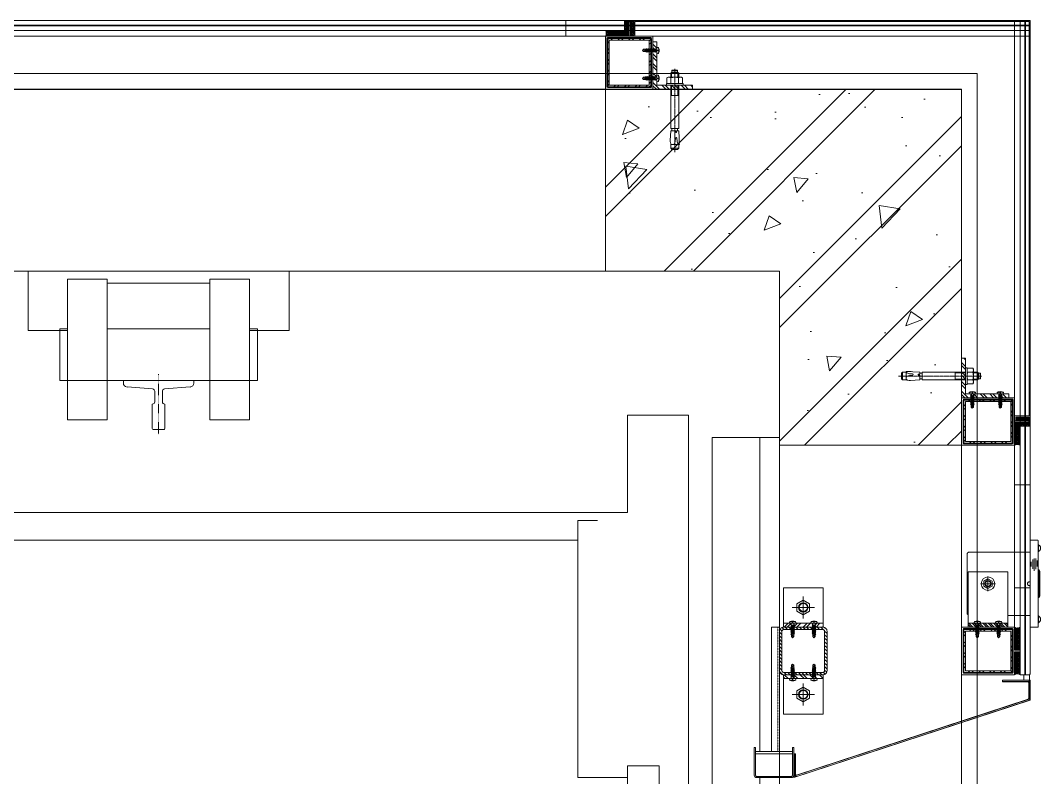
# Model space of a CAD drawing. Header units: millimetres. Extents: x -200069 to 184689, y -19972 to 101699.
# Drawn here: x 140 to 1430, y 860 to 1817 of the extents above; entities that cross this region are included whole.
import ezdxf
from ezdxf.xclip import XClip

# ---------------------------------------------------------------- set-up
doc = ezdxf.new("R2010")
doc.units = ezdxf.units.MM
doc.header["$XCLIPFRAME"] = 0
doc.linetypes.add('XREF_EL$0$CENTER', pattern=[2, 1.25, -0.25, 0.25, -0.25])
doc.linetypes.add('XREF_EL$0$HIDDEN', pattern=[0.375, 0.25, -0.125])
for name, color, linetype, lineweight in [('ARC-LIFT', 2, 'Continuous', 0), ('ARC-LIFT HATCH', 8, 'Continuous', 0), ('ARC_CON-CUT', 130, 'Continuous', 20), ('ARC_HATCH 1', 8, 'Continuous', 0), ('X-45-STST-PL-PF$0$ARC_FLOOR', 2, 'Continuous', 5), ('XREF_EL$0$_TU-Arch', 8, 'Continuous', 13), ('XREF_EL$0$_TU-ELE-Center', 2, 'XREF_EL$0$CENTER', 13), ('XREF_EL$0$_TU-ELE-Thick', 127, 'Continuous', 13)]:
    doc.layers.add(name, color=color, linetype=linetype, lineweight=lineweight)
doc.layers.add('XREF_EL$0$_TU-000-TEMP', color=6, linetype='Continuous', lineweight=13, plot=False)
pattern_1 = [(45, (35155.0874, 36486.9026), (-1.122532015, 1.122532015), []), (135, (35155.0874, 36486.9026), (-1.122532015, -1.122532015), [])]

# ---------------------------------------------------------------- blocks, each defined once
blk = doc.blocks.new('XREF_EL$0$T89-B')
for p, q in [((0, 44.5), (0, -44.5)), ((3.4, 44.5), (0, 44.5)), ((10.8, 7.5), (8.3, 39.9)), ((27, 4.8), (13.8, 4.8)), ((30, 8), (30, 7.8)), ((61, 8), (30, 8)), ((62, 7), (62, -7)), ((10.8, -7.5), (8.3, -39.9)), ((27, -4.8), (13.8, -4.8)), ((30, -7.8), (30, -8)), ((61, -8), (30, -8)), ((3.4, -44.5), (0, -44.5))]:
    blk.add_line(p, q)
for centre, radius, start, end in [((3.4, 39.5), 5, 4.316, 90), ((13.8, 7.8), 3, 184.316, 270), ((27, 7.8), 3, 270, 0), ((61, 7), 1, 0, 90), ((13.8, -7.8), 3, 90, 175.684), ((27, -7.8), 3, 0, 90), ((61, -7), 1, 270, 0), ((3.4, -39.5), 5, 270, 355.684)]:
    blk.add_arc(centre, radius, start, end)
at = {"layer": 'XREF_EL$0$_TU-ELE-Center', "ltscale": 0.1}
blk.add_line((67.9, 0), (-7.7, 0), dxfattribs=at)
blk = doc.blocks.new('XREF_EL$0$TU-Arch-HW_003.A')
at = {"linetype": 'ByBlock'}
h = blk.add_hatch(dxfattribs=at)
h.set_pattern_fill('ANSI32', color=0, scale=0.9, style=0)
h.set_pattern_definition([(135, (-9077.541, -4404.778), (6.061673, 6.061673), []), (135, (-9081.582, -4404.778), (6.061673, 6.061673), [])])
h.paths.add_polyline_path([(-5, -25), (-5, 25), (0, 25), (0, -25)])
at = {"color": 0, "linetype": 'ByBlock'}
for p, q in [((-25, -14), (-25, 14)), ((-7.4, 14.8), (-6.8, 16.3)), ((-6.1, 13.8), (-7.2, 14.3)), ((-6.1, 13.3), (-7.2, 12.8)), ((-6.4, 17.5), (-6.1, 17.5)), ((-5, 10.7), (-5, 16.4)), ((-3.3, 15.2), (-4.1, 15.2)), ((-3.1, 11.3), (-2.6, 15.8)), ((-2.6, 15.8), (-2.9, 15.4)), ((-2.6, 15.8), (-2, 15)), ((-2.6, 12.1), (-2, 15)), ((-2.1, 12.1), (-1.5, 15)), ((-1.5, 15), (-2, 15)), ((-0.9, 15.8), (-1.5, 15)), ((-1.5, 11.3), (-0.9, 15.8)), ((-0.9, 15.8), (-0.4, 15)), ((-0.9, 12.1), (-0.4, 15)), ((0.1, 15), (-0.4, 15)), ((-0.4, 12.1), (0.1, 15)), ((0.7, 15.8), (0.1, 15)), ((0.1, 11.3), (0.7, 15.8)), ((0.7, 15.8), (1.3, 15)), ((0.7, 12.1), (1.3, 15)), ((1.2, 12.1), (1.8, 15)), ((1.8, 15), (1.3, 15)), ((2.3, 15.8), (1.8, 15)), ((1.8, 11.3), (2.3, 15.8)), ((2.3, 15.8), (2.9, 15)), ((2.4, 12.1), (2.9, 15)), ((2.8, 12.1), (3.4, 15)), ((3.4, 15), (2.9, 15)), ((4, 15.8), (3.4, 15)), ((3.4, 11.3), (4, 15.8)), ((4, 15.8), (4.6, 15)), ((4, 12.1), (4.6, 15)), ((4.4, 12.1), (4.9, 15)), ((4.9, 15), (4.6, 15)), ((5.5, 15.8), (4.9, 15)), ((5.5, 15.8), (4.9, 15)), ((5, 11.3), (5.5, 15.8)), ((5, 11.3), (5.5, 15.8)), ((5.5, 15.8), (6.1, 15)), ((5.5, 15.8), (6.1, 15)), ((5.6, 12.1), (6.1, 15)), ((5.6, 12.1), (6.1, 15)), ((6, 12.1), (6.6, 15)), ((6, 12.1), (6.6, 15)), ((6.6, 15), (6.1, 15)), ((6.6, 15), (6.1, 15)), ((7.2, 15.8), (6.6, 15)), ((6.6, 11.3), (7.2, 15.8)), ((7.2, 15.8), (7.7, 15)), ((7.2, 12.1), (7.7, 15)), ((8.2, 15), (7.7, 15)), ((7.7, 12.1), (8.2, 15)), ((8.8, 15.8), (8.2, 15)), ((8.3, 11.3), (8.8, 15.8)), ((8.8, 15.8), (9.4, 15)), ((8.8, 12.1), (9.4, 15)), ((11.9, 15), (9.4, 15)), ((13.3, 13.5), (11.9, 15)), ((13.3, 13.5), (11.9, 12.1)), ((-7.4, 12.3), (-6.8, 10.7)), ((-6.6, 9.6), (-6.4, 9.6)), ((-6.1, 9.6), (-6.4, 9.6)), ((-3.8, 11.9), (-4.1, 11.9)), ((-3.1, 11.3), (-3.4, 11.7)), ((-3.1, 11.3), (-2.6, 12.1)), ((-2.1, 12.1), (-2.6, 12.1)), ((-1.5, 11.3), (-2.1, 12.1)), ((-1.5, 11.3), (-0.9, 12.1)), ((-0.4, 12.1), (-0.9, 12.1)), ((0.1, 11.3), (-0.4, 12.1)), ((0.1, 11.3), (0.7, 12.1)), ((1.2, 12.1), (0.7, 12.1)), ((1.8, 11.3), (1.2, 12.1)), ((1.8, 11.3), (2.4, 12.1)), ((2.8, 12.1), (2.4, 12.1)), ((3.4, 11.3), (2.8, 12.1)), ((3.4, 11.3), (4, 12.1)), ((4.4, 12.1), (4, 12.1)), ((5, 11.3), (4.4, 12.1)), ((5, 11.3), (5.6, 12.1)), ((5, 11.3), (5.6, 12.1)), ((6, 12.1), (5.6, 12.1)), ((6, 12.1), (5.6, 12.1)), ((6.6, 11.3), (6, 12.1)), ((6.6, 11.3), (6, 12.1)), ((6.6, 11.3), (7.2, 12.1)), ((7.7, 12.1), (7.2, 12.1)), ((8.3, 11.3), (7.7, 12.1)), ((8.3, 11.3), (8.8, 12.1)), ((11.9, 12.1), (8.8, 12.1)), ((10, 12.1), (9.3, 12.1)), ((-39, 0), (-11, 0)), ((-7.4, -12.3), (-6.8, -10.7)), ((-6.1, -13.3), (-7.2, -12.8)), ((-6.6, -9.6), (-6.4, -9.6)), ((-6.1, -9.6), (-6.4, -9.6)), ((-5, -10.7), (-5, -16.4)), ((-3.8, -11.9), (-4.1, -11.9)), ((-3.1, -11.3), (-3.4, -11.7)), ((-3.1, -11.3), (-2.6, -12.1)), ((-3.1, -11.3), (-2.6, -15.8)), ((-2.1, -12.1), (-2.6, -12.1)), ((-2.6, -12.1), (-2, -15)), ((-1.5, -11.3), (-2.1, -12.1)), ((-2.1, -12.1), (-1.5, -15)), ((-1.5, -11.3), (-0.9, -12.1)), ((-1.5, -11.3), (-0.9, -15.8)), ((-0.4, -12.1), (-0.9, -12.1)), ((-0.9, -12.1), (-0.4, -15)), ((0.1, -11.3), (-0.4, -12.1)), ((-0.4, -12.1), (0.1, -15)), ((0.1, -11.3), (0.7, -12.1)), ((0.1, -11.3), (0.7, -15.8)), ((1.2, -12.1), (0.7, -12.1)), ((0.7, -12.1), (1.3, -15)), ((1.8, -11.3), (1.2, -12.1)), ((1.2, -12.1), (1.8, -15)), ((1.8, -11.3), (2.4, -12.1)), ((1.8, -11.3), (2.3, -15.8)), ((2.8, -12.1), (2.4, -12.1)), ((2.4, -12.1), (2.9, -15)), ((3.4, -11.3), (2.8, -12.1)), ((2.8, -12.1), (3.4, -15)), ((3.4, -11.3), (4, -12.1)), ((3.4, -11.3), (4, -15.8)), ((4.4, -12.1), (4, -12.1)), ((4, -12.1), (4.6, -15)), ((5, -11.3), (4.4, -12.1)), ((4.4, -12.1), (4.9, -15)), ((5, -11.3), (5.6, -12.1)), ((5, -11.3), (5.5, -15.8)), ((5, -11.3), (5.6, -12.1)), ((5, -11.3), (5.5, -15.8)), ((6, -12.1), (5.6, -12.1)), ((5.6, -12.1), (6.1, -15)), ((6, -12.1), (5.6, -12.1)), ((5.6, -12.1), (6.1, -15)), ((6.6, -11.3), (6, -12.1)), ((6.6, -11.3), (6, -12.1)), ((6, -12.1), (6.6, -15)), ((6, -12.1), (6.6, -15)), ((6.6, -11.3), (7.2, -12.1)), ((6.6, -11.3), (7.2, -15.8)), ((7.7, -12.1), (7.2, -12.1)), ((7.2, -12.1), (7.7, -15)), ((8.3, -11.3), (7.7, -12.1)), ((7.7, -12.1), (8.2, -15)), ((8.3, -11.3), (8.8, -12.1)), ((8.3, -11.3), (8.8, -15.8)), ((11.9, -12.1), (8.8, -12.1)), ((8.8, -12.1), (9.4, -15)), ((10, -12.1), (9.3, -12.1)), ((13.3, -13.5), (11.9, -12.1)), ((-7.4, -14.8), (-6.8, -16.3)), ((-6.1, -13.8), (-7.2, -14.3)), ((-6.4, -17.5), (-6.1, -17.5)), ((-3.3, -15.2), (-4.1, -15.2)), ((-2.6, -15.8), (-2.9, -15.4)), ((-2.6, -15.8), (-2, -15)), ((-1.5, -15), (-2, -15)), ((-0.9, -15.8), (-1.5, -15)), ((-0.9, -15.8), (-0.4, -15)), ((0.1, -15), (-0.4, -15)), ((0.7, -15.8), (0.1, -15)), ((0.7, -15.8), (1.3, -15)), ((1.8, -15), (1.3, -15)), ((2.3, -15.8), (1.8, -15)), ((2.3, -15.8), (2.9, -15)), ((3.4, -15), (2.9, -15)), ((4, -15.8), (3.4, -15)), ((4, -15.8), (4.6, -15)), ((4.9, -15), (4.6, -15)), ((5.5, -15.8), (4.9, -15)), ((5.5, -15.8), (4.9, -15)), ((5.5, -15.8), (6.1, -15)), ((5.5, -15.8), (6.1, -15)), ((6.6, -15), (6.1, -15)), ((6.6, -15), (6.1, -15)), ((7.2, -15.8), (6.6, -15)), ((7.2, -15.8), (7.7, -15)), ((8.2, -15), (7.7, -15)), ((8.8, -15.8), (8.2, -15)), ((8.8, -15.8), (9.4, -15)), ((11.9, -15), (9.4, -15)), ((13.3, -13.5), (11.9, -15))]:
    blk.add_line(p, q, dxfattribs=at)
for points in [[(0, -25), (-50, -25), (-50, 25), (0, 25)], [(-5, -25), (-5, 25), (0, 25), (0, -25)], [(-34.2, 0), (-29.6, 8), (-20.4, 8), (-15.8, 0), (-20.4, -8), (-29.6, -8)]]:
    blk.add_lwpolyline(points, close=True, dxfattribs=at)
for radius in [6, 5.14]:
    blk.add_circle((-25, 0), radius, dxfattribs=at)
for centre, radius, start, end in [((-7.1, 14.6), 0.337, 158.9175, 243.9855), ((-7.2, 16.3), 0.363, 356.5132, 103.05), ((-6.4, 16.9), 0.561, 90, 106.587), ((-6.1, 16.4), 1.12, 0, 90), ((-6.4, 13.5), 0.403, 322.9161, 36.7284), ((-4.2, 16.1), 0.912, 203.499, 272.4902), ((-3.3, 15.7), 0.547, 270, 324.5992), ((10.8, 14.2), 0.871, 113.4157, 200.4826), ((20.4, 23.5), 14.2, 222.5931, 233.1113), ((25.6, 42.1), 31.1, 240.737, 246.6499), ((-7.1, 12.5), 0.337, 116.1725, 199.8557), ((-7.2, 10.8), 0.363, 256.95, 352.2911), ((-6.1, 10.7), 1.12, 270, 0), ((-4.2, 11), 0.912, 87.5098, 156.501), ((-3.8, 11.4), 0.547, 35.4008, 90), ((-7.1, -12.5), 0.337, 160.1443, 243.8275), ((-7.2, -10.8), 0.363, 7.7089, 103.05), ((-6.1, -10.7), 1.12, 0, 90), ((-4.2, -11), 0.912, 203.499, 272.4902), ((-3.8, -11.4), 0.547, 270, 324.5992), ((20.4, -23.5), 14.2, 126.8887, 137.4069), ((-7.1, -14.6), 0.337, 116.0145, 201.0825), ((-7.2, -16.3), 0.363, 256.95, 3.4868), ((-6.4, -16.9), 0.561, 253.413, 270), ((-6.4, -13.5), 0.403, 323.2716, 37.0839), ((-6.1, -16.4), 1.12, 270, 0), ((-4.2, -16.1), 0.912, 87.5098, 156.501), ((-3.3, -15.7), 0.547, 35.4008, 90), ((10.8, -14.2), 0.871, 159.5174, 246.5843), ((25.6, -42.1), 31.1, 113.3501, 119.263)]:
    blk.add_arc(centre, radius, start, end, dxfattribs=at)
blk.add_ellipse((-6.4, 13.5), major_axis=(0, 3.93), ratio=0.357013, start_param=0.112353, end_param=3.02924, dxfattribs=at)
at = {"color": 0, "linetype": 'ByBlock', "extrusion": (0, 0, -1)}
blk.add_ellipse((-6.4, -13.5), major_axis=(0, 3.93), ratio=0.357013, start_param=3.253945, end_param=6.170833, dxfattribs=at)
blk = doc.blocks.new('XREF_EL$0$_TU_ELV_Hall-Button_Top-View')
for p, q in [((-55, 9), (-55, 0)), ((-55, 0), (55, 0)), ((54, 10), (-54, 10)), ((-40, 0), (-40, -76.9)), ((40, 0), (40, -76.9)), ((55, 0), (55, 9)), ((-36.9, -80), (36.9, -80))]:
    blk.add_line(p, q)
for centre, radius, start, end in [((-54, 9), 1, 90, 180), ((54, 9), 1, 0, 90), ((-36.9, -76.9), 3.1, 180, 270), ((36.9, -76.9), 3.1, 270, 0)]:
    blk.add_arc(centre, radius, start, end)
at = {"layer": 'XREF_EL$0$_TU-ELE-Thick'}
for p, q in [((-49.2, 10.3), (-40.8, 10.3)), ((-49.2, 10.3), (-49.2, 10)), ((-49.2, 10), (-40.8, 10)), ((-40.8, 10), (-40.8, 10.3)), ((-31.9, 6.9), (-18.3, 6.9)), ((-31.9, 5), (-16.4, 5)), ((-30.5, 3.1), (-19, 3.1)), ((-29.2, 8.8), (-21.9, 8.8)), ((-27.6, 1.2), (-21.9, 1.2)), ((-15.5, 12), (-17.5, 11)), ((17.5, 11), (-17.5, 11)), ((-17.5, 11), (-17.5, 10)), ((15.5, 12), (-15.5, 12)), ((17.5, 11), (15.5, 12)), ((17.5, 10), (17.5, 11)), ((40.8, 10.3), (40.8, 10)), ((40.8, 10.3), (49.2, 10.3)), ((40.8, 10), (49.2, 10)), ((49.2, 10), (49.2, 10.3))]:
    blk.add_line(p, q, dxfattribs=at)
for centre, radius, start, end in [((-45, 8.3), 4.69, 25.1449, 154.8551), ((45, 8.3), 4.69, 25.1449, 154.8551), ((0, -1), 2.5, 156.4218, 23.5782)]:
    blk.add_arc(centre, radius, start, end, dxfattribs=at)
blk = doc.blocks.new('XREF_EL$0$_TU_ELV_Hall-Button_Top-View-Acs01')
at = {"linetype": 'ByBlock'}
h = blk.add_hatch(dxfattribs=at)
h.set_pattern_fill('ANSI32', color=0, scale=0.5, style=0)
h.set_pattern_definition([(45, (-149220.291, 119169.115), (-3.36759605, 3.36759605), []), (45, (-149218.046, 119169.115), (-3.36759605, 3.36759605), [])])
h.paths.add_polyline_path([(5, -25), (5, 25), (0, 25), (0, -25)])
at = {"color": 0, "linetype": 'ByBlock'}
for p, q in [((-13.3, 13.5), (-11.9, 15)), ((-13.3, 13.5), (-11.9, 12.1)), ((-11.9, 15), (-9.4, 15)), ((-8.8, 15.8), (-9.4, 15)), ((-8.8, 12.1), (-9.4, 15)), ((-8.8, 15.8), (-8.2, 15)), ((-8.3, 11.3), (-8.8, 15.8)), ((-8.2, 15), (-7.7, 15)), ((-7.7, 12.1), (-8.2, 15)), ((-7.2, 15.8), (-7.7, 15)), ((-7.2, 12.1), (-7.7, 15)), ((-7.2, 15.8), (-6.6, 15)), ((-6.6, 11.3), (-7.2, 15.8)), ((-6.6, 15), (-6.1, 15)), ((-6, 12.1), (-6.6, 15)), ((-6.6, 15), (-6.1, 15)), ((-6, 12.1), (-6.6, 15)), ((-5.5, 15.8), (-6.1, 15)), ((-5.5, 15.8), (-6.1, 15)), ((-5.6, 12.1), (-6.1, 15)), ((-5.6, 12.1), (-6.1, 15)), ((-5.5, 15.8), (-4.9, 15)), ((-5, 11.3), (-5.5, 15.8)), ((-5.5, 15.8), (-4.9, 15)), ((-5, 11.3), (-5.5, 15.8)), ((-4.9, 15), (-4.6, 15)), ((-4.4, 12.1), (-4.9, 15)), ((-4, 15.8), (-4.6, 15)), ((-4, 12.1), (-4.6, 15)), ((-4, 15.8), (-3.4, 15)), ((-3.4, 11.3), (-4, 15.8)), ((-3.4, 15), (-2.9, 15)), ((-2.8, 12.1), (-3.4, 15)), ((-2.3, 15.8), (-2.9, 15)), ((-2.4, 12.1), (-2.9, 15)), ((-2.3, 15.8), (-1.8, 15)), ((-1.8, 11.3), (-2.3, 15.8)), ((-1.8, 15), (-1.3, 15)), ((-1.2, 12.1), (-1.8, 15)), ((-0.7, 15.8), (-1.3, 15)), ((-0.7, 12.1), (-1.3, 15)), ((-0.7, 15.8), (-0.1, 15)), ((-0.1, 11.3), (-0.7, 15.8)), ((-0.1, 15), (0.4, 15)), ((0.4, 12.1), (-0.1, 15)), ((0.9, 15.8), (0.4, 15)), ((0.9, 12.1), (0.4, 15)), ((0.9, 15.8), (1.5, 15)), ((1.5, 11.3), (0.9, 15.8)), ((1.5, 15), (2, 15)), ((2.1, 12.1), (1.5, 15)), ((2.6, 15.8), (2, 15)), ((2.6, 12.1), (2, 15)), ((2.6, 15.8), (2.9, 15.4)), ((3.1, 11.3), (2.6, 15.8)), ((3.3, 15.2), (4.1, 15.2)), ((5, 10.7), (5, 16.4)), ((6.4, 17.5), (6.1, 17.5)), ((6.1, 13.8), (7.2, 14.3)), ((6.1, 13.3), (7.2, 12.8)), ((7.4, 14.8), (6.8, 16.3)), ((-11.9, 12.1), (-8.8, 12.1)), ((-10, 12.1), (-9.3, 12.1)), ((-8.3, 11.3), (-8.8, 12.1)), ((-8.3, 11.3), (-7.7, 12.1)), ((-7.7, 12.1), (-7.2, 12.1)), ((-6.6, 11.3), (-7.2, 12.1)), ((-6.6, 11.3), (-6, 12.1)), ((-6.6, 11.3), (-6, 12.1)), ((-6, 12.1), (-5.6, 12.1)), ((-6, 12.1), (-5.6, 12.1)), ((-5, 11.3), (-5.6, 12.1)), ((-5, 11.3), (-5.6, 12.1)), ((-5, 11.3), (-4.4, 12.1)), ((-4.4, 12.1), (-4, 12.1)), ((-3.4, 11.3), (-4, 12.1)), ((-3.4, 11.3), (-2.8, 12.1)), ((-2.8, 12.1), (-2.4, 12.1)), ((-1.8, 11.3), (-2.4, 12.1)), ((-1.8, 11.3), (-1.2, 12.1)), ((-1.2, 12.1), (-0.7, 12.1)), ((-0.1, 11.3), (-0.7, 12.1)), ((-0.1, 11.3), (0.4, 12.1)), ((0.4, 12.1), (0.9, 12.1)), ((1.5, 11.3), (0.9, 12.1)), ((1.5, 11.3), (2.1, 12.1)), ((2.1, 12.1), (2.6, 12.1)), ((3.1, 11.3), (2.6, 12.1)), ((3.1, 11.3), (3.4, 11.7)), ((3.8, 11.9), (4.1, 11.9)), ((6.1, 9.6), (6.4, 9.6)), ((6.6, 9.6), (6.4, 9.6)), ((7.4, 12.3), (6.8, 10.7)), ((55, -9.3), (55, 9.3)), ((-13.3, -13.5), (-11.9, -12.1)), ((-11.9, -12.1), (-8.8, -12.1)), ((-10, -12.1), (-9.3, -12.1)), ((-8.8, -12.1), (-9.4, -15)), ((-8.3, -11.3), (-8.8, -12.1)), ((-8.3, -11.3), (-8.8, -15.8)), ((-8.3, -11.3), (-7.7, -12.1)), ((-7.7, -12.1), (-8.2, -15)), ((-7.7, -12.1), (-7.2, -12.1)), ((-7.2, -12.1), (-7.7, -15)), ((-6.6, -11.3), (-7.2, -12.1)), ((-6.6, -11.3), (-7.2, -15.8)), ((-6.6, -11.3), (-6, -12.1)), ((-6.6, -11.3), (-6, -12.1)), ((-6, -12.1), (-6.6, -15)), ((-6, -12.1), (-6.6, -15)), ((-5.6, -12.1), (-6.1, -15)), ((-5.6, -12.1), (-6.1, -15)), ((-6, -12.1), (-5.6, -12.1)), ((-6, -12.1), (-5.6, -12.1)), ((-5, -11.3), (-5.6, -12.1)), ((-5, -11.3), (-5.6, -12.1)), ((-5, -11.3), (-5.5, -15.8)), ((-5, -11.3), (-5.5, -15.8)), ((-5, -11.3), (-4.4, -12.1)), ((-4.4, -12.1), (-4.9, -15)), ((-4, -12.1), (-4.6, -15)), ((-4.4, -12.1), (-4, -12.1)), ((-3.4, -11.3), (-4, -12.1)), ((-3.4, -11.3), (-4, -15.8)), ((-3.4, -11.3), (-2.8, -12.1)), ((-2.8, -12.1), (-3.4, -15)), ((-2.4, -12.1), (-2.9, -15)), ((-2.8, -12.1), (-2.4, -12.1)), ((-1.8, -11.3), (-2.4, -12.1)), ((-1.8, -11.3), (-2.3, -15.8)), ((-1.8, -11.3), (-1.2, -12.1)), ((-1.2, -12.1), (-1.8, -15)), ((-0.7, -12.1), (-1.3, -15)), ((-1.2, -12.1), (-0.7, -12.1)), ((-0.1, -11.3), (-0.7, -12.1)), ((-0.1, -11.3), (-0.7, -15.8)), ((-0.1, -11.3), (0.4, -12.1)), ((0.4, -12.1), (-0.1, -15)), ((0.4, -12.1), (0.9, -12.1)), ((0.9, -12.1), (0.4, -15)), ((1.5, -11.3), (0.9, -12.1)), ((1.5, -11.3), (0.9, -15.8)), ((1.5, -11.3), (2.1, -12.1)), ((2.1, -12.1), (1.5, -15)), ((2.6, -12.1), (2, -15)), ((2.1, -12.1), (2.6, -12.1)), ((3.1, -11.3), (2.6, -12.1)), ((3.1, -11.3), (2.6, -15.8)), ((3.1, -11.3), (3.4, -11.7)), ((3.8, -11.9), (4.1, -11.9)), ((5, -10.7), (5, -16.4)), ((6.1, -9.6), (6.4, -9.6)), ((6.1, -13.3), (7.2, -12.8)), ((6.6, -9.6), (6.4, -9.6)), ((7.4, -12.3), (6.8, -10.7)), ((64.3, 0), (45.7, 0)), ((-13.3, -13.5), (-11.9, -15)), ((-11.9, -15), (-9.4, -15)), ((-8.8, -15.8), (-9.4, -15)), ((-8.8, -15.8), (-8.2, -15)), ((-8.2, -15), (-7.7, -15)), ((-7.2, -15.8), (-7.7, -15)), ((-7.2, -15.8), (-6.6, -15)), ((-6.6, -15), (-6.1, -15)), ((-6.6, -15), (-6.1, -15)), ((-5.5, -15.8), (-6.1, -15)), ((-5.5, -15.8), (-6.1, -15)), ((-5.5, -15.8), (-4.9, -15)), ((-5.5, -15.8), (-4.9, -15)), ((-4.9, -15), (-4.6, -15)), ((-4, -15.8), (-4.6, -15)), ((-4, -15.8), (-3.4, -15)), ((-3.4, -15), (-2.9, -15)), ((-2.3, -15.8), (-2.9, -15)), ((-2.3, -15.8), (-1.8, -15)), ((-1.8, -15), (-1.3, -15)), ((-0.7, -15.8), (-1.3, -15)), ((-0.7, -15.8), (-0.1, -15)), ((-0.1, -15), (0.4, -15)), ((0.9, -15.8), (0.4, -15)), ((0.9, -15.8), (1.5, -15)), ((1.5, -15), (2, -15)), ((2.6, -15.8), (2, -15)), ((2.6, -15.8), (2.9, -15.4)), ((3.3, -15.2), (4.1, -15.2)), ((6.1, -13.8), (7.2, -14.3)), ((6.4, -17.5), (6.1, -17.5)), ((7.4, -14.8), (6.8, -16.3))]:
    blk.add_line(p, q, dxfattribs=at)
for points in [[(5, -25), (5, 25), (0, 25), (0, -25)], [(0, -25), (70, -25), (70, 25), (0, 25)], [(61.1, 0), (58.1, 5.3), (51.9, 5.3), (48.9, 0), (51.9, -5.3), (58.1, -5.3)]]:
    blk.add_lwpolyline(points, close=True, dxfattribs=at)
blk.add_circle((55, 0), 8.5)
for radius in [4, 3.43]:
    blk.add_circle((55, 0), radius, dxfattribs=at)
for centre, radius, start, end in [((-25.6, 42.1), 31.1, 293.3501, 299.263), ((-20.4, 23.5), 14.2, 306.8887, 317.4069), ((-10.8, 14.2), 0.871, 339.5174, 66.5843), ((3.3, 15.7), 0.547, 215.4008, 270), ((4.2, 16.1), 0.912, 267.5098, 336.501), ((6.1, 16.4), 1.12, 90, 180), ((6.4, 13.5), 0.403, 143.2716, 217.0839), ((6.4, 16.9), 0.561, 73.413, 90), ((7.2, 16.3), 0.363, 76.95, 183.4868), ((7.1, 14.6), 0.337, 296.0145, 21.0825), ((3.8, 11.4), 0.547, 90, 144.5992), ((4.2, 11), 0.912, 23.499, 92.4902), ((6.1, 10.7), 1.12, 180, 270), ((7.2, 10.8), 0.363, 187.7089, 283.05), ((7.1, 12.5), 0.337, 340.1443, 63.8275), ((-20.4, -23.5), 14.2, 42.5931, 53.1113), ((3.8, -11.4), 0.547, 215.4008, 270), ((4.2, -11), 0.912, 267.5098, 336.501), ((6.1, -10.7), 1.12, 90, 180), ((7.2, -10.8), 0.363, 76.95, 172.2911), ((7.1, -12.5), 0.337, 296.1725, 19.8557), ((-25.6, -42.1), 31.1, 60.737, 66.6499), ((-10.8, -14.2), 0.871, 293.4157, 20.4826), ((3.3, -15.7), 0.547, 90, 144.5992), ((4.2, -16.1), 0.912, 23.499, 92.4902), ((6.1, -16.4), 1.12, 180, 270), ((6.4, -13.5), 0.403, 142.9161, 216.7284), ((6.4, -16.9), 0.561, 270, 286.587), ((7.2, -16.3), 0.363, 176.5132, 283.05), ((7.1, -14.6), 0.337, 338.9175, 63.9855)]:
    blk.add_arc(centre, radius, start, end, dxfattribs=at)
at = {"color": 0, "linetype": 'ByBlock', "extrusion": (0, 0, -1)}
blk.add_ellipse((6.4, 13.5), major_axis=(0, 3.93), ratio=0.357013, start_param=0.112353, end_param=3.02924, dxfattribs=at)
at = {"color": 0, "linetype": 'ByBlock'}
blk.add_ellipse((6.4, -13.5), major_axis=(0, 3.93), ratio=0.357013, start_param=3.253945, end_param=6.170833, dxfattribs=at)
blk = doc.blocks.new('XREF_EL$0$m10100')
at = {"linetype": 'XREF_EL$0$CENTER'}
blk.add_line((0, 0), (0, -526.8), dxfattribs=at)
blk.add_line((0, 0), (0, -526.8), dxfattribs=at)
for p, q in [((-26.8, -58.8), (-25.2, -54.4)), ((-26.8, -58.8), (-25.2, -54.4)), ((-25.2, -54.4), (-22.1, -50.7)), ((-25.2, -54.4), (-22.1, -50.7)), ((-17.5, -17.6), (-25, -25.1)), ((-17.5, -17.6), (-25, -25.1)), ((25, -25.1), (-25, -25.1)), ((-25, -25.1), (-25, -54)), ((25, -25.1), (-25, -25.1)), ((-25, -25.1), (-25, -54)), ((-25, -47.5), (25, -47.5)), ((-25, -47.5), (25, -47.5)), ((-22.1, -50.7), (-17.9, -48.5)), ((-22.1, -50.7), (-17.9, -48.5)), ((-17.9, -48.5), (-13.2, -47.9)), ((-17.9, -48.5), (-13.2, -47.9)), ((17.5, -17.6), (-17.5, -17.6)), ((17.5, -17.6), (-17.5, -17.6)), ((-13.2, -47.9), (-6, -49.2)), ((-13.2, -47.9), (-6, -49.2)), ((-6, -49.2), (-1.6, -53.4)), ((-6, -49.2), (-1.6, -53.4)), ((-1.6, -53.4), (1, -60.4)), ((-1.6, -53.4), (1, -60.4)), ((1, -60.4), (2.2, -64.6)), ((1, -60.4), (2.2, -64.6)), ((16.4, -64.2), (14.6, -69.9)), ((16.4, -64.2), (14.6, -69.9)), ((18.2, -58.2), (16.4, -64.2)), ((18.2, -58.2), (16.4, -64.2)), ((25, -25.1), (17.5, -17.6)), ((25, -25.1), (17.5, -17.6)), ((20.7, -52.5), (18.2, -58.2)), ((20.7, -52.5), (18.2, -58.2)), ((25.2, -48.5), (20.7, -52.5)), ((25.2, -48.5), (20.7, -52.5)), ((25, -25.1), (25, -48.6)), ((25, -25.1), (25, -48.6)), ((25.2, -48.5), (29.2, -48.7)), ((25.2, -48.5), (29.2, -48.7)), ((28.5, -64), (27.8, -78.9)), ((28.5, -64), (27.8, -78.9)), ((28.7, -59.5), (28.5, -64)), ((28.7, -59.5), (28.5, -64)), ((29.2, -48.7), (28.7, -59.5)), ((29.2, -48.7), (28.7, -59.5)), ((-28, -74.3), (-24.8, -134.9)), ((-28, -74.3), (-24.8, -134.9)), ((2.2, -64.6), (3.4, -68.7)), ((2.2, -64.6), (3.4, -68.7)), ((3.4, -68.7), (4.4, -87.8)), ((3.4, -68.7), (4.4, -87.8)), ((6, -126.5), (6.4, -134.9)), ((6, -126.5), (6.4, -134.9)), ((12.1, -126.5), (11.6, -134.9)), ((12.1, -126.5), (11.6, -134.9)), ((14.6, -69.9), (13.6, -88.7)), ((14.6, -69.9), (13.6, -88.7)), ((27.3, -89.8), (25.2, -134.9)), ((27.3, -89.8), (25.2, -134.9)), ((27.8, -78.9), (27.3, -89.8)), ((27.8, -78.9), (27.3, -89.8)), ((-25, -148.6), (-25, -422.7)), ((-25, -148.6), (25, -148.6)), ((-25, -148.6), (-25, -422.7)), ((-25, -148.6), (25, -148.6)), ((6.4, -134.9), (-24.8, -134.9)), ((6.4, -134.9), (-24.8, -134.9)), ((-18, -134.9), (-18, -146.7)), ((-18, -134.9), (-18, -146.7)), ((11.6, -134.9), (25.2, -134.9)), ((11.6, -134.9), (25.2, -134.9)), ((18, -134.9), (18, -146.7)), ((18, -134.9), (18, -146.7)), ((25, -148.6), (25, -422.7)), ((25, -148.6), (25, -422.7)), ((-25, -357.6), (25, -357.6)), ((-25, -357.6), (25, -357.6)), ((-20.4, -422.7), (-20.4, -357.6)), ((-20.4, -422.7), (-20.4, -357.6)), ((20.4, -422.7), (20.4, -357.6)), ((20.4, -422.7), (20.4, -357.6)), ((52.5, -422.7), (-52.5, -422.7)), ((-52.5, -422.7), (-52.5, -432.7)), ((52.5, -422.7), (-52.5, -422.7)), ((-52.5, -422.7), (-52.5, -432.7)), ((52.5, -432.7), (-52.5, -432.7)), ((52.5, -432.7), (-52.5, -432.7)), ((-42.5, -432.7), (-49.1, -436.5)), ((-42.5, -432.7), (-49.1, -436.5)), ((-49.1, -436.5), (-49.1, -468.9)), ((-49.1, -436.5), (-49.1, -468.9)), ((-49.1, -437.5), (-49.1, -468.9)), ((-49.1, -437.5), (-49.1, -468.9)), ((-24.5, -436.5), (-24.5, -468.9)), ((-24.5, -436.5), (-24.5, -468.9)), ((0, -443.5), (0, -503.5)), ((0, -443.5), (0, -503.5)), ((24.5, -436.5), (24.5, -468.9)), ((24.5, -436.5), (24.5, -468.9)), ((42.5, -432.7), (49.1, -436.5)), ((42.5, -432.7), (49.1, -436.5)), ((49.1, -436.5), (49.1, -468.9)), ((49.1, -436.5), (49.1, -468.9)), ((49.1, -437.5), (49.1, -468.9)), ((49.1, -437.5), (49.1, -468.9)), ((52.5, -422.7), (52.5, -432.7)), ((52.5, -422.7), (52.5, -432.7)), ((-42.5, -472.7), (-49.1, -468.9)), ((-42.5, -472.7), (-49.1, -468.9)), ((42.5, -472.7), (-42.5, -472.7)), ((42.5, -472.7), (-42.5, -472.7)), ((-25, -472.7), (-25, -498.5)), ((-25, -472.7), (-25, -498.5)), ((-25, -498.5), (25, -498.5)), ((-25, -498.5), (-18.1, -505.4)), ((-25, -498.5), (25, -498.5)), ((-25, -498.5), (-18.1, -505.4)), ((-20.4, -503.1), (-20.4, -472.7)), ((-20.4, -503.1), (-20.4, -472.7)), ((-18.5, -515.9), (-18.5, -505.4)), ((-18.5, -515.9), (-18.5, -505.4)), ((-18.1, -505.4), (18.1, -505.4)), ((-18.1, -505.4), (18.1, -505.4)), ((25, -498.5), (18.1, -505.4)), ((25, -498.5), (18.1, -505.4)), ((18.5, -515.9), (18.5, -505.4)), ((18.5, -515.9), (18.5, -505.4)), ((20.4, -503.1), (20.4, -472.7)), ((20.4, -503.1), (20.4, -472.7)), ((25, -472.7), (25, -498.5)), ((25, -472.7), (25, -498.5)), ((42.5, -472.7), (49.1, -468.9)), ((42.5, -472.7), (49.1, -468.9)), ((18.5, -515.9), (-18.5, -515.9)), ((-16, -518.4), (-18.5, -515.9)), ((18.5, -515.9), (-18.5, -515.9)), ((-16, -518.4), (-18.5, -515.9)), ((-16, -518.4), (16, -518.4)), ((-16, -518.4), (16, -518.4)), ((18.5, -515.9), (16, -518.4)), ((18.5, -515.9), (16, -518.4))]:
    blk.add_line(p, q)
for centre, major_axis, start_param, end_param in [((34.5, -71), (44.2, 44.2), 2.158985, 2.408554), ((34.5, -71), (44.2, 44.2), 2.158985, 2.408554), ((9.1, -87.3), (-3.34, 3.34), 0.892304, 3.615418), ((9.1, -87.3), (-3.34, 3.34), 0.892304, 3.615418), ((9, -127), (-2.19, 2.19), 4.077053, 6.918521), ((9, -127), (-2.19, 2.19), 4.077053, 6.918521), ((-19.9, -146.7), (1.36, 1.36), 3.926991, 5.497787), ((-19.9, -146.7), (1.36, 1.36), 3.926991, 5.497787), ((19.9, -146.7), (-1.36, 1.36), 0.785398, 2.356194), ((19.9, -146.7), (-1.36, 1.36), 0.785398, 2.356194), ((-36.8, -454.4), (-15.3, 15.3), -1.386463, -0.184333), ((-36.8, -454.4), (-15.3, 15.3), -1.386463, -0.184333), ((0, -513.8), (57.3, 57.3), 0.477924, 1.092872), ((0, -513.8), (57.3, 57.3), 0.477924, 1.092872), ((36.8, -454.4), (-15.3, 15.3), -1.386463, -0.184333), ((36.8, -454.4), (-15.3, 15.3), -1.386463, -0.184333), ((-36.8, -451), (-15.3, 15.3), 1.75513, 2.957259), ((-36.8, -451), (-15.3, 15.3), 1.75513, 2.957259), ((0, -391.6), (57.3, 57.3), 3.619517, 4.234465), ((0, -391.6), (57.3, 57.3), 3.619517, 4.234465), ((36.8, -451), (15.3, 15.3), 3.325926, 4.528056), ((36.8, -451), (15.3, 15.3), 3.325926, 4.528056)]:
    blk.add_ellipse(centre, major_axis=major_axis, ratio=1, start_param=start_param, end_param=end_param)
blk = doc.blocks.new('XREF_EL$0$vit pi6')
for p, q in [((-26.1, -8.3), (-26.2, -9.4)), ((-26.2, -11.2), (-26.2, -9.4)), ((-8.1, -2.8), (-18.8, -6.6)), ((-18.8, -18.8), (18.8, -18.8)), ((-15, -31.2), (-12.5, -29.4)), ((-15, -31.2), (-9.5, -35.1)), ((-15, -31.2), (15, -34.8)), ((-15, -42.2), (-9.5, -38.3)), ((-15, -42.2), (-9.5, -46.1)), ((-15, -42.2), (15, -45.8)), ((-15, -53.1), (-9.5, -49.2)), ((-15, -53.1), (-9.5, -57)), ((-15, -53.1), (15, -56.8)), ((-15, -64.1), (-9.5, -60.2)), ((-15, -64.1), (-9.5, -68)), ((-15, -64.1), (15, -67.8)), ((-15, -75.1), (-9.5, -71.2)), ((-15, -75.1), (-9.5, -79)), ((-15, -75.1), (15, -78.8)), ((-15, -85.4), (-9.5, -81.5)), ((-15, -85.4), (-9.5, -89.3)), ((-15, -85.4), (15, -89.1)), ((-15, -85.4), (-9.5, -89.3)), ((-15, -85.4), (15, -89.1)), ((-11, -26.4), (-11, -24.6)), ((-9.5, -38.3), (-9.5, -35.1)), ((-9.5, -35.1), (9.5, -38.8)), ((-9.5, -38.3), (9.5, -41.9)), ((-9.5, -49.2), (-9.5, -46.1)), ((-9.5, -46.1), (9.5, -49.7)), ((-9.5, -49.2), (9.5, -52.9)), ((-9.5, -60.2), (-9.5, -57)), ((-9.5, -57), (9.5, -60.7)), ((-9.5, -60.2), (9.5, -63.9)), ((-9.5, -71.2), (-9.5, -68)), ((-9.5, -68), (9.5, -71.7)), ((-9.5, -71.2), (9.5, -74.9)), ((-9.5, -81.5), (-9.5, -79)), ((-9.5, -79), (9.5, -82.7)), ((-9.5, -81.5), (9.5, -85.2)), ((-1.6, -11.4), (-5.3, -3.9)), ((1.6, -11.4), (5.3, -3.8)), ((8.1, -2.7), (18.3, -6.6)), ((15, -34.8), (9.5, -38.8)), ((9.5, -41.9), (9.5, -38.8)), ((15, -45.8), (9.5, -41.9)), ((15, -45.8), (9.5, -49.7)), ((9.5, -52.9), (9.5, -49.7)), ((15, -56.8), (9.5, -52.9)), ((15, -56.8), (9.5, -60.7)), ((9.5, -63.9), (9.5, -60.7)), ((15, -67.8), (9.5, -63.9)), ((15, -67.8), (9.5, -71.7)), ((9.5, -74.9), (9.5, -71.7)), ((15, -78.8), (9.5, -74.9)), ((15, -78.8), (9.5, -82.7)), ((9.5, -85.2), (9.5, -82.7)), ((15, -89.1), (9.5, -85.2)), ((15, -89.1), (9.5, -85.2)), ((11, -30.1), (11, -24.6)), ((15, -34.8), (12.5, -33.1)), ((26.3, -9.4), (26.3, -11.2)), ((-15, -96.4), (-9.5, -92.5)), ((-15, -96.4), (-9.5, -92.5)), ((-15, -96.4), (-9.5, -100.3)), ((-15, -96.4), (15, -100.1)), ((-15, -107.4), (-9.5, -103.5)), ((-15, -107.4), (-9.5, -111.3)), ((-15, -107.4), (15, -111)), ((-9.5, -92.5), (-9.5, -89.3)), ((-9.5, -89.3), (9.5, -93)), ((-9.5, -92.5), (-9.5, -89.3)), ((-9.5, -89.3), (9.5, -93)), ((-9.5, -92.5), (9.5, -96.2)), ((-9.5, -92.5), (9.5, -96.2)), ((-9.5, -103.5), (-9.5, -100.3)), ((-9.5, -100.3), (9.5, -104)), ((-9.5, -103.5), (9.5, -107.1)), ((-9.5, -131.5), (-9.5, -111.3)), ((-9.5, -111.3), (9.5, -114.9)), ((-9.5, -119), (-9.5, -114.1)), ((0, -141), (-9.5, -131.5)), ((0, -141), (9.5, -131.5)), ((15, -89.1), (9.5, -93)), ((15, -89.1), (9.5, -93)), ((9.5, -96.2), (9.5, -93)), ((9.5, -96.2), (9.5, -93)), ((15, -100.1), (9.5, -96.2)), ((15, -100.1), (9.5, -104)), ((9.5, -107.1), (9.5, -104)), ((15, -111), (9.5, -107.1)), ((15, -111), (9.5, -114.9)), ((9.5, -131.5), (9.5, -114.9))]:
    blk.add_line(p, q)
for centre, radius, start, end in [((-18.8, -11.2), 7.5, 180, 270), ((-18.5, -4.2), 2.43, 166.94997, 262.29111), ((-17.1, -24.3), 6.1, 357.50978, 66.50099), ((-14.6, -26.4), 3.66, 305.40078, 0), ((-7.3, -4.9), 2.25, 26.17249, 109.85571), ((0, -9.2), 2.69, 232.91609, 306.72841), ((7.3, -4.8), 2.25, 68.9175, 153.98549), ((17.1, -24.3), 6.1, 113.49901, 182.49022), ((14.6, -30.1), 3.66, 180, 234.59922), ((18.5, -4.2), 2.43, 266.51324, 13.05003), ((18.8, -11.2), 7.5, 270, 0), ((22.5, -9.4), 3.75, 0, 16.58698), ((66.2, -188.4), 94.7, 132.59308, 143.11134), ((191, -223.5), 208.1, 150.73697, 156.64993), ((4.2, -124.1), 5.82, 23.4157, 110.48262)]:
    blk.add_arc(centre, radius, start, end)
blk.add_ellipse((0, -9.4), major_axis=(26.3, 0), ratio=0.357013, start_param=0.112353, end_param=3.02924)
blk = doc.blocks.new('XREF_EL$0$TU-Arch-HW_001')
h = blk.add_hatch()
h.set_pattern_fill('ANSI32', color=256, scale=0.9, angle=-90, style=0)
h.set_pattern_definition([(315, (-5031.924, 41600.6224), (6.0616729, 6.0616729), []), (315, (-5031.924, 41596.581), (6.0616729, 6.0616729), [])])
h.paths.add_polyline_path([(-60, 0), (-60, -60), (-65, -60), (-65, -5), (-110, -5), (-110, 0)])
h = blk.add_hatch()
h.set_pattern_fill('ANSI32', color=256, style=0)
h.set_pattern_definition([(45, (-3384.27, -45850.668), (6.735192, -6.735192), []), (45, (-3384.27, -45846.178), (6.735192, -6.735192), [])])
h.paths.add_polyline_path([(-4.8, -62.2), (-4.8, -5.1), (-55.2, -5.1), (-55.2, -62.2)], flags=16)
h.paths.add_polyline_path([(-2.8, -64.2), (-2.8, -3.1), (-57.2, -3.1), (-57.2, -64.2)])
h = blk.add_hatch()
h.set_pattern_fill('ANSI37', color=256, scale=0.5, angle=-90)
h.set_pattern_definition([(315, (35920.8903, -33462.1453), (1.122532015, 1.122532015), []), (45, (35920.8903, -33462.1453), (-1.122532015, 1.122532015), [])])
edge = h.paths.add_edge_path()
edge.add_arc((7.3, -70.6), 8.15, -206.3567, -153.6433)
edge.add_line((0, -74.2), (-24.1, -74.2))
edge.add_line((-24.1, -74.2), (-24.1, -87))
edge.add_arc((-29.9, -105.8), 19.7, 72.8381, 107.1619)
edge.add_line((-35.7, -87), (-35.7, -68.5))
edge.add_line((-35.7, -68.5), (-30.9, -68.5))
edge.add_line((-30.9, -68.5), (-30.9, -85))
edge.add_line((-30.9, -85), (-29.1, -85))
edge.add_line((-29.1, -85), (-29.1, -67))
edge.add_line((-29.1, -67), (0, -67))
for p, q in [((-59.7, 0), (-0.3, 0)), ((-60, -66.7), (-60, -0.3)), ((-58.2, -3.1), (-58.2, -64.2)), ((-2.8, -2.1), (-57.2, -2.1)), ((-1.8, -64.2), (-1.8, -3.1)), ((0, -0.3), (0, -66.7)), ((-59.7, -67), (-30.9, -67)), ((-57.2, -65.2), (-2.8, -65.2)), ((-30.9, -67), (-30.9, -85)), ((-29.1, -67), (-0.3, -67)), ((-29.1, -67), (-29.1, -85)), ((50, -67), (-0.3, -67)), ((-30.9, -85), (-29.1, -85)), ((-24.1, -81), (-24.1, -80.2))]:
    blk.add_line(p, q)
for points in [[(-60, 0), (-60, -60), (-65, -60), (-65, -5), (-110, -5), (-110, 0)], [(-2.8, -64.2), (-2.8, -3.1), (-57.2, -3.1), (-57.2, -64.2)], [(-4.8, -62.2), (-4.8, -5.1), (-55.2, -5.1), (-55.2, -62.2)]]:
    blk.add_lwpolyline(points, close=True)
at = {"color": 44}
blk.add_lwpolyline([(-110, -85.5), (-37.2, -85.5), (-37.2, -67), (-30.9, -67), (-30.9, -68.5), (-35.7, -68.5), (-35.7, -87), (-110, -87)], dxfattribs=at)
at = {"color": 2}
for points in [[(50, -74.2), (-24.1, -74.2), (-24.1, -80.2), (50, -80.2)], [(50, -81), (-24.1, -81), (-24.1, -87), (50, -87)]]:
    blk.add_lwpolyline(points, dxfattribs=at)
for centre, radius, start, end in [((-59.7, -0.3), 0.3, 90, 180), ((-0.3, -0.3), 0.3, 0, 90), ((-57.2, -3.1), 1, 90, 180), ((-2.8, -3.1), 1, 0, 90), ((-57.2, -64.2), 1, 180, 270), ((-2.8, -64.2), 1, 270, 0), ((-59.7, -66.7), 0.3, 180, 270), ((7.3, -70.6), 8.15, 153.6433, 206.3567), ((-0.3, -66.7), 0.3, 270, 0), ((-29.9, -105.8), 19.7, 72.8381, 107.1619)]:
    blk.add_arc(centre, radius, start, end)
at = {"layer": 'XREF_EL$0$_TU-000-TEMP'}
for points in [[(50, -67), (50, -87)], [(-110, -85.5), (-110, -87)]]:
    blk.add_lwpolyline(points, dxfattribs=at)
at = {"xscale": -0.2000000000116415, "yscale": 0.2000000000116415, "zscale": 0.2000000000116415}
blk.add_blockref('XREF_EL$0$m10100', (-87.5, 79.5), dxfattribs=at)
at = {"xscale": -0.1496000000042841, "yscale": 0.1496000000042841, "zscale": 0.1496000000042841, "rotation": 90}
for p in [(-67.8, -13.7), (-67.8, -49)]:
    blk.add_blockref('XREF_EL$0$vit pi6', p, dxfattribs=at)
blk = doc.blocks.new('XREF_EL$0$TU-Arch-HW_002.A')
h = blk.add_hatch()
h.set_pattern_fill('ANSI32', color=256, angle=180, style=0)
h.set_pattern_definition([(225, (45850.668, 3384.27), (6.735192, -6.735192), []), (225, (45846.178, 3384.27), (6.735192, -6.735192), [])])
h.paths.add_polyline_path([(62.2, 4.8), (5.1, 4.8), (5.1, 55.2), (62.2, 55.2)], flags=16)
h.paths.add_polyline_path([(64.2, 2.8), (3.1, 2.8), (3.1, 57.2), (64.2, 57.2)])
h = blk.add_hatch()
h.set_pattern_fill('ANSI37', color=256, scale=0.5)
h.set_pattern_definition(pattern_1)
edge = h.paths.add_edge_path()
edge.add_arc((70.6, 65.2), 6.32, 235.1167, 304.8833)
edge.add_line((74.2, 60), (74.2, 30.9))
edge.add_line((74.2, 30.9), (67, 30.9))
edge.add_line((67, 30.9), (67, 60))
h = blk.add_hatch()
h.set_pattern_fill('ANSI37', color=256, scale=0.5)
h.set_pattern_definition(pattern_1)
edge = h.paths.add_edge_path()
edge.add_arc((70.6, -5.2), 6.32, 415.1167, 484.8833, ccw=False)
edge.add_line((74.2, 0), (74.2, 29.1))
edge.add_line((74.2, 29.1), (67, 29.1))
edge.add_line((67, 29.1), (67, 0))
for p, q in [((0, 59.7), (0, 0.3)), ((66.7, 60), (0.3, 60)), ((2.1, 2.8), (2.1, 57.2)), ((3.1, 58.2), (64.2, 58.2)), ((65.2, 57.2), (65.2, 2.8)), ((67, 59.7), (67, 30.9)), ((67, 30.9), (74.2, 30.9)), ((67, 29.1), (67, 0.3)), ((67, 29.1), (74.2, 29.1)), ((74.2, 30.9), (74.2, 29.1)), ((0.3, 0), (66.7, 0)), ((64.2, 1.8), (3.1, 1.8))]:
    blk.add_line(p, q)
for points in [[(64.2, 2.8), (3.1, 2.8), (3.1, 57.2), (64.2, 57.2)], [(62.2, 4.8), (5.1, 4.8), (5.1, 55.2), (62.2, 55.2)]]:
    blk.add_lwpolyline(points, close=True)
at = {"color": 2}
for points in [[(87, -50), (87, 59), (86, 60), (74.2, 60), (74.2, -50)], [(80.2, -50), (80.2, 60)], [(81, 60), (81, -50)]]:
    blk.add_lwpolyline(points, dxfattribs=at)
blk.add_lwpolyline([(67, 0.3), (67, -50)])
for centre, radius, start, end in [((0.3, 59.7), 0.3, 90, 180), ((3.1, 57.2), 1, 90, 180), ((64.2, 57.2), 1, 0, 90), ((66.7, 59.7), 0.3, 0, 90), ((70.6, 65.2), 6.32, 235.1167, 304.8833), ((0.3, 0.3), 0.3, 180, 270), ((3.1, 2.8), 1, 180, 270), ((64.2, 2.8), 1, 270, 0), ((66.7, 0.3), 0.3, 270, 0), ((70.6, -5.2), 6.32, 55.1167, 124.8833)]:
    blk.add_arc(centre, radius, start, end)
at = {"layer": 'XREF_EL$0$_TU-000-TEMP'}
blk.add_lwpolyline([(87, -50), (67, -50)], dxfattribs=at)
blk = doc.blocks.new('ELEVATOR_CF_45')
at = {"layer": 'ARC_HATCH 1'}
h = blk.add_hatch(dxfattribs=at)
h.set_pattern_fill('CONC-HATCH', color=256, scale=30, angle=180, style=0, pattern_type=2)
h.set_pattern_definition([(230, (1329.99, -1730.26), (-215.178, 18.826), [22.5, -247.5]), (175, (1329.99, -1730.26), (41.625, -225.658), [18, -198]), (280.451, (1312.05, -1728.7), (-173.553, -206.832), [19.122, -210.343]), (226.184, (1329.99, -1790.26), (-320.172, 49.656), [33.75, -371.25]), (276.636, (1303.3, -1786.13), (-280.4, -292.235), [28.683, -315.514]), (171.184, (1330, -1790.26), (-280.4, -292.236), [27, -297]), (201, (1299.99, -1775.26), (-179.072, 120.786), [22.5, -247.5]), (146, (1299.99, -1775.26), (-72.995, -217.545), [18, -198]), (251.451, (1285.06, -1765.2), (-252.067, -96.76), [19.122, -210.343]), (217.5, (1329.986, -1730.264), (-3.648, -99.8682), [0, -195.6, 0, -201, 0, -198.75]), (187.5, (1329.99, -1730.26), (-78.921, -118.3235), [0, -114.6, 0, -191.1, 0, -75.75]), (147.5, (1396.89, -1730.264), (-160.1467, 6.7665), [0, -75, 0, -234, 0, -310.5]), (137.5, (1426.89, -1730.26), (-174.956, -30.0315), [0, -97.5, 0, -155.4, 0, -220.5]), (225, (1329.99, -1730.26), (90.156, -90.156), []), (225, (1329.99, -1767.01), (90.156, -90.156), [])])
h.paths.add_polyline_path([(2430, -230), (2430, -450), (2660, -450), (2660, 0), (2210, 0), (2210, -230)])
at = {"layer": 'XREF_EL$0$_TU-Arch'}
h = blk.add_hatch(dxfattribs=at)
h.set_pattern_fill('ANSI31', color=256, angle=270, style=0)
h.set_pattern_definition([(135, (230, -2409.9975), (-2.245064, -2.245064), [])])
h.paths.add_polyline_path([(2472.1, -681.2), (2472.1, -680.7), (2471.3, -680.1), (2471.5, -680), (2448.5, -680), (2448.7, -680.1), (2447.9, -680.7), (2447.9, -681.2), (2448.7, -681.8), (2447.9, -682.4), (2447.9, -682.8), (2448.1, -683), (2471.9, -683), (2472.1, -682.8), (2472.1, -682.4), (2471.3, -681.8)])
edge = h.paths.add_edge_path()
edge.add_ellipse((2435, -685), major_axis=(-1.41, -1.41), ratio=1, start_angle=225, end_angle=315, ccw=False)
edge.add_line((2435, -683), (2445, -683))
edge.add_line((2445, -683), (2445, -682.9))
edge.add_line((2445, -682.9), (2444.2, -682.3))
edge.add_line((2444.2, -682.3), (2445, -681.8))
edge.add_line((2445, -681.8), (2445, -681.3))
edge.add_line((2445, -681.3), (2444.2, -680.7))
edge.add_line((2444.2, -680.7), (2445, -680.1))
edge.add_line((2445, -680.1), (2445, -680))
edge.add_line((2445, -680), (2435, -680))
edge.add_ellipse((2435, -685), major_axis=(-3.54, -3.54), ratio=1, start_angle=225, end_angle=315)
edge.add_line((2430, -685), (2430, -735))
edge.add_ellipse((2435, -735), major_axis=(3.54, -3.54), ratio=1, start_angle=225, end_angle=315)
edge.add_line((2435, -740), (2445, -740))
edge.add_line((2445, -740), (2445, -739.9))
edge.add_line((2445, -739.9), (2444.2, -739.3))
edge.add_line((2444.2, -739.3), (2445, -738.7))
edge.add_line((2445, -738.7), (2445, -738.2))
edge.add_line((2445, -738.2), (2444.2, -737.7))
edge.add_line((2444.2, -737.7), (2445, -737.1))
edge.add_line((2445, -737.1), (2445, -737))
edge.add_line((2445, -737), (2435, -737))
edge.add_ellipse((2435, -735), major_axis=(1.41, -1.41), ratio=1, start_angle=225, end_angle=315, ccw=False)
edge.add_line((2433, -735), (2433, -685))
h.paths.add_polyline_path([(2472.1, -737.2), (2471.9, -737), (2448.1, -737), (2447.9, -737.2), (2447.9, -737.6), (2448.7, -738.2), (2447.9, -738.8), (2447.9, -739.3), (2448.7, -739.9), (2448.5, -740), (2471.5, -740), (2471.3, -739.9), (2472.1, -739.3), (2472.1, -738.8), (2471.3, -738.2), (2472.1, -737.6)])
edge = h.paths.add_edge_path()
edge.add_ellipse((2485, -685), major_axis=(3.54, -3.54), ratio=1, start_angle=45, end_angle=135)
edge.add_line((2485, -680), (2475, -680))
edge.add_line((2475, -680), (2475, -680.1))
edge.add_line((2475, -680.1), (2475.8, -680.7))
edge.add_line((2475.8, -680.7), (2475, -681.3))
edge.add_line((2475, -681.3), (2475, -681.8))
edge.add_line((2475, -681.8), (2475.8, -682.3))
edge.add_line((2475.8, -682.3), (2475, -682.9))
edge.add_line((2475, -682.9), (2475, -683))
edge.add_line((2475, -683), (2485, -683))
edge.add_ellipse((2485, -685), major_axis=(1.41, -1.41), ratio=1, start_angle=45, end_angle=135, ccw=False)
edge.add_line((2487, -685), (2487, -735))
edge.add_ellipse((2485, -735), major_axis=(-1.41, -1.41), ratio=1, start_angle=45, end_angle=135, ccw=False)
edge.add_line((2485, -737), (2475, -737))
edge.add_line((2475, -737), (2475, -737.1))
edge.add_line((2475, -737.1), (2475.8, -737.7))
edge.add_line((2475.8, -737.7), (2475, -738.2))
edge.add_line((2475, -738.2), (2475, -738.7))
edge.add_line((2475, -738.7), (2475.8, -739.3))
edge.add_line((2475.8, -739.3), (2475, -739.9))
edge.add_line((2475, -739.9), (2475, -740))
edge.add_line((2475, -740), (2485, -740))
edge.add_ellipse((2485, -735), major_axis=(-3.54, -3.54), ratio=1, start_angle=45, end_angle=135)
edge.add_line((2490, -735), (2490, -685))
at = {"layer": 'ARC-LIFT', "color": 2}
for points in [[(2747, 87), (-87, 87)], [(2747, -630), (2747, 87)]]:
    blk.add_lwpolyline(points, dxfattribs=at)
at = {"layer": 'ARC-LIFT', "color": 44}
blk.add_lwpolyline([(2320, 87), (2747, 87)], dxfattribs=at)
at = {"layer": 'ARC-LIFT'}
blk.add_lwpolyline([(2660, -739.7), (2660, 0), (0, 0), (0, -3060), (2660, -3060), (2660, -1900.3)], dxfattribs=at)
blk.add_lwpolyline([(2430, -230), (230, -230), (230, -2830), (2430, -2830)], close=True, dxfattribs=at)
at = {"layer": 'ARC-LIFT HATCH'}
for p, q in [((2238, -412), (2238, -535)), ((2315, -412), (2238, -412)), ((2315, -412), (2315, -2276)), ((2405, -837), (2405, -440)), ((540, -535), (2238, -535)), ((2175, -545), (2200, -545)), ((2175, -545), (2175, -870)), ((575, -570), (2175, -570)), ((2238, -855), (2238, -1319)), ((2238, -855), (2278, -855)), ((2278, -855), (2278, -1319)), ((2175, -870), (2238, -870)), ((2405, -1770), (2405, -870))]:
    blk.add_line(p, q, dxfattribs=at)
for points in [[(2747, 81), (-87, 81)], [(2747, 80.2), (-87, 80.2)], [(2320, 85.5), (2745.5, 85.5)], [(2734.2, -630), (2734.2, 87)], [(2740.2, -630), (2740.2, 87)], [(2741, -630), (2741, 87)], [(2745.5, -340), (2745.5, 85.5)], [(2747, -340), (2747, 87)], [(2747, 74.2), (-87, 74.2)], [(1760, -305), (1810, -305), (1810, -230), (1480, -230), (1480, -305), (1530, -305)], [(1530, -303), (1520, -303), (1520, -368), (1770, -368), (1770, -303), (1760, -303)], [(1710, -303), (1580, -303)], [(2430, -1803), (2430, -2250), (2345, -2250), (2345, -440), (2430, -440), (2430, -837)], [(2712, -747), (2747, -747), (2747, -772), (2448, -870), (2448, -840)], [(2660, -1900.3), (2660, -739.7)], [(2712, -747), (2712, -748.5)], [(2712, -748.5), (2745.5, -748.5), (2745.5, -770.9), (2449.5, -867.9), (2449.5, -840)], [(2446.5, -837), (2399.5, -837)], [(2449.5, -840), (2448, -840)], [(2430, -870), (2430, -1770)]]:
    blk.add_lwpolyline(points, dxfattribs=at)
for points in [[(2680, 20), (-20, 20), (-20, -3080), (2680, -3080)], [(1580, -418), (1580, -240), (1530, -240), (1530, -418)], [(1710, -418), (1710, -240), (1760, -240), (1760, -418)], [(2746, -747), (2739, -747), (2739, -740), (2746, -740)], [(2399.5, -840), (2446.5, -840)]]:
    blk.add_lwpolyline(points, close=True, dxfattribs=at)
for points in [[(2712, -747), (2744, -747, -0.414214), (2747, -750), (2747, -769.8, -0.324209), (2744.9, -772.7), (2451.9, -868.7, -0.510336), (2448, -865.9), (2448, -840), (2450, -840), (2450, -865.9, 0.510336), (2451.3, -866.8), (2744.3, -770.8, 0.324209), (2745, -769.8), (2745, -750, 0.414214), (2744, -749), (2712, -749)], [(2399.5, -832), (2398, -832), (2398, -867, 0.414214), (2401, -870), (2445, -870, 0.414214), (2448, -867), (2448, -832), (2446.5, -832), (2446.5, -867, -0.414214), (2445, -868.5), (2401, -868.5, -0.414214), (2399.5, -867)]]:
    blk.add_lwpolyline(points, format="xyb", close=True, dxfattribs=at)
at = {"layer": 'ARC_CON-CUT'}
blk.add_lwpolyline([(2210, -230), (2210, 0), (2660, 0), (2660, -450), (2430, -450), (2430, -230)], close=True, dxfattribs=at)
at = {"layer": 'XREF_EL$0$_TU-Arch'}
for points in [[(2727, 87), (2727, -630)], [(2747, 67), (-87, 67)]]:
    blk.add_lwpolyline(points, dxfattribs=at)
blk.add_lwpolyline([(2430, -837), (2420, -837), (2420, -680), (2430, -680)], close=True, dxfattribs=at)
at = {"layer": 'XREF_EL$0$_TU-Arch', "linetype": 'XREF_EL$0$HIDDEN'}
blk.add_lwpolyline([(2427.7, -680), (2427.7, -837)], dxfattribs=at)
at = {"layer": 'XREF_EL$0$_TU-Arch'}
for points in [[(2435, -740), (2485, -740, 0.414214), (2490, -735), (2490, -685, 0.414214), (2485, -680), (2435, -680, 0.414214), (2430, -685), (2430, -735, 0.414214)], [(2435, -737), (2485, -737, 0.414214), (2487, -735), (2487, -685, 0.414214), (2485, -683), (2435, -683, 0.414214), (2433, -685), (2433, -735, 0.414214)]]:
    blk.add_lwpolyline(points, format="xyb", close=True, dxfattribs=at)
at = {"layer": 'XREF_EL$0$_TU-ELE-Thick'}
blk.add_lwpolyline([(1580, -245), (1710, -245)], dxfattribs=at)
at = {"layer": 'ARC-LIFT HATCH', "rotation": 180}
blk.add_blockref('XREF_EL$0$TU-Arch-HW_001', (2210, 0), dxfattribs=at)
at = {"layer": 'ARC-LIFT HATCH', "extrusion": (0, 0, -1), "zscale": -1, "rotation": 270}
blk.add_blockref('XREF_EL$0$TU-Arch-HW_001', (-2660, -450), dxfattribs=at)
at = {"layer": 'ARC-LIFT HATCH', "xscale": -1.000000000000001, "rotation": 90}
blk.add_blockref('XREF_EL$0$T89-B', (1645, -368), dxfattribs=at)
at = {"layer": 'XREF_EL$0$_TU-Arch', "rotation": 270}
blk.add_blockref('XREF_EL$0$TU-Arch-HW_003.A', (2460, -680), dxfattribs=at)
at = {"layer": 'XREF_EL$0$_TU-Arch', "extrusion": (0, 0, -1), "zscale": -1}
for name, p, rotation in [('XREF_EL$0$TU-Arch-HW_002.A', (-2660, -680), 180), ('XREF_EL$0$TU-Arch-HW_003.A', (-2460, -740), 90)]:
    blk.add_blockref(name, p, dxfattribs=dict(at, rotation=rotation))
at = {"layer": 'XREF_EL$0$_TU-ELE-Thick'}
ref = blk.add_blockref('XREF_EL$0$_TU_ELV_Hall-Button_Top-View', (2747, -625), dxfattribs=dict(at, rotation=270))
XClip(ref).set_block_clipping_path([(64.320741674, 23.8542312542), (64.320741674, -28.4919816474), (-15, -28.4919816474), (-15, -78.4919816474), (39.5599989538, -78.4919816474), (39.5599989538, -85.0385458333), (-71.5889924316, -85.0385458333), (-71.5889924316, 23.8162359539)])
at = {"layer": 'XREF_EL$0$_TU-ELE-Thick', "rotation": 90}
blk.add_blockref('XREF_EL$0$_TU_ELV_Hall-Button_Top-View-Acs01', (2693.5, -680), dxfattribs=at)

msp = doc.modelspace()

# ---------------------------------------------------------------- linework, layer by layer
at = {"layer": 'X-45-STST-PL-PF$0$ARC_FLOOR'}
msp.add_lwpolyline([(1330.1, 1730), (-1327.1, 1730), (-1327.1, -1330), (1330.1, -1330)], close=True, dxfattribs=at)

# ---------------------------------------------------------------- block references
at = {"layer": 'ARC-LIFT', "linetype": 'Continuous'}
msp.add_blockref('ELEVATOR_CF_45', (-1330, 1730.3), dxfattribs=at)

doc.saveas('drawing.dxf')
